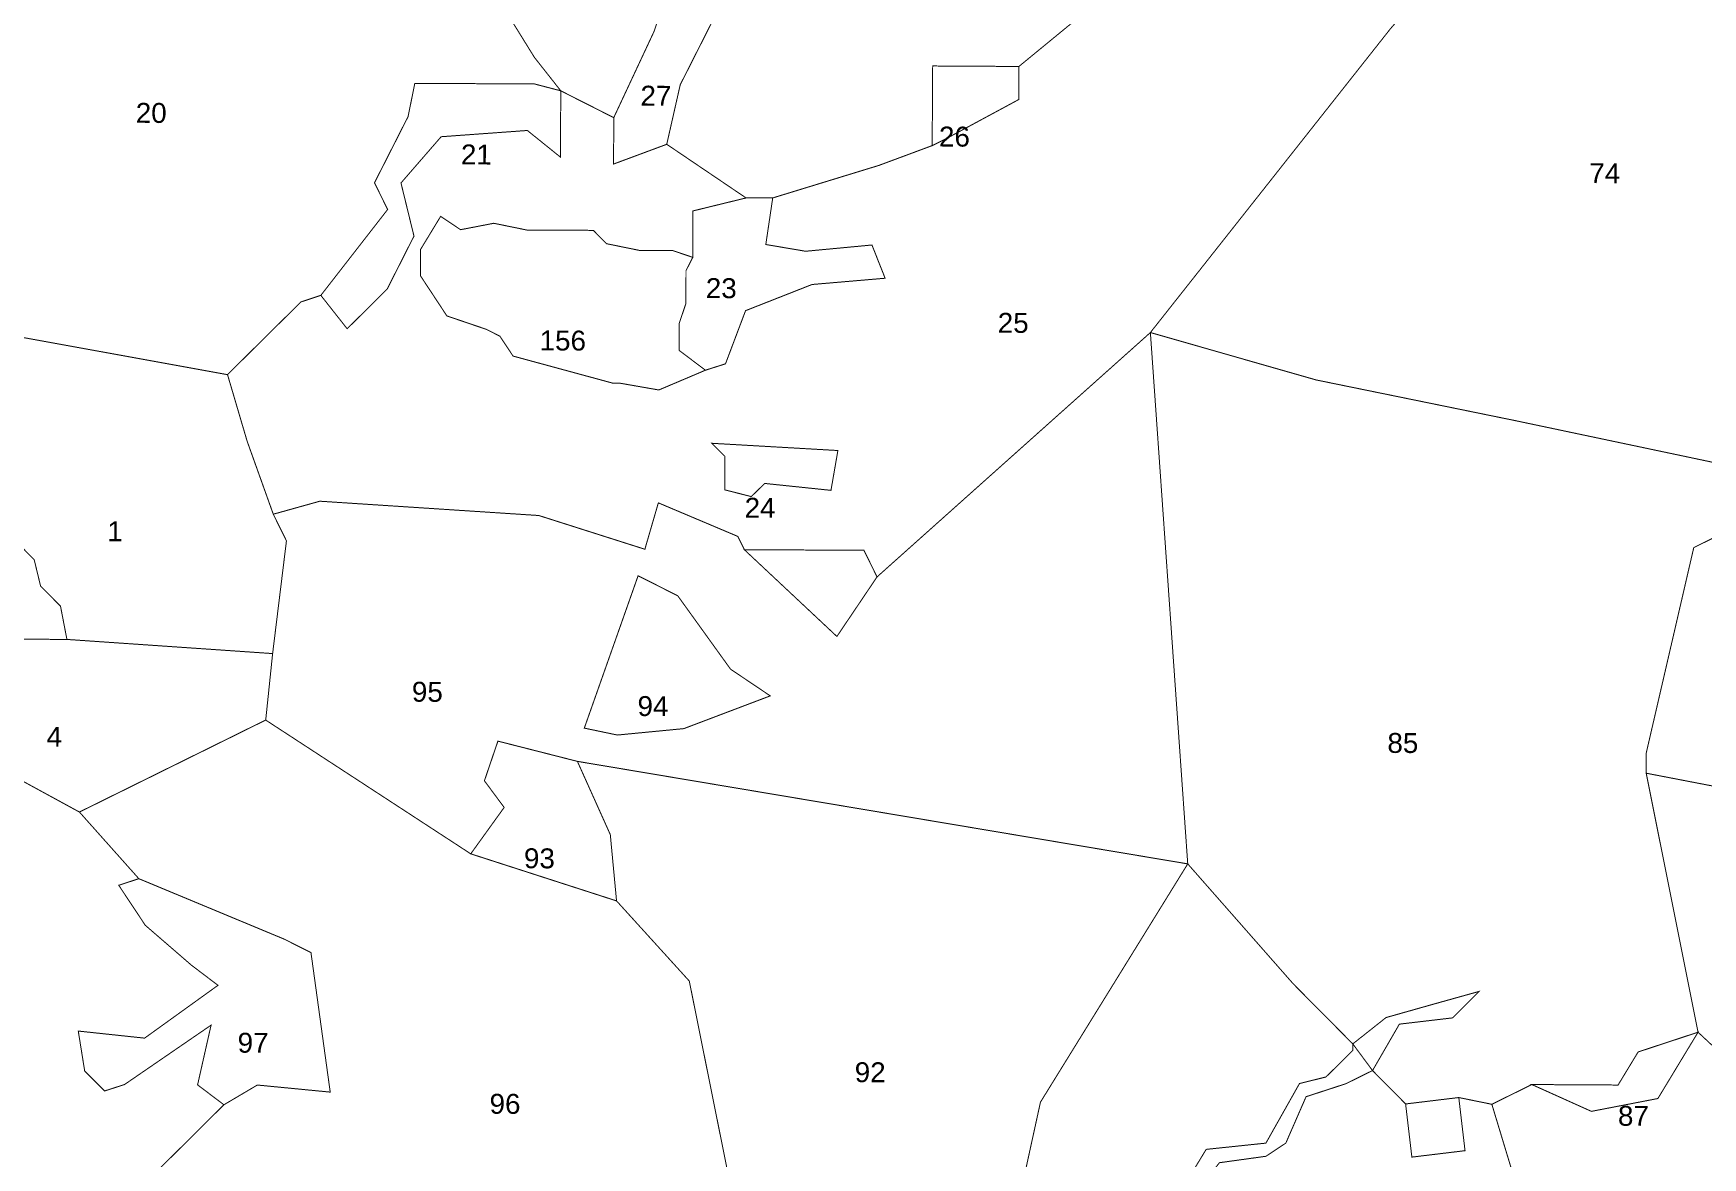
# Model space of a CAD drawing. Header units: metres. Extents: x 318080 to 326887, y 1838772 to 1852662.
# Drawn here: x 324236 to 325251, y 1850601 to 1851284 of the extents above; entities that cross this region are included whole.
import ezdxf

# ---------------------------------------------------------------- set-up
doc = ezdxf.new("R2010")
doc.units = ezdxf.units.M
doc.header["$MEASUREMENT"] = 0
doc.layers.add('SURVEY NO.', color=7, linetype='Continuous')
doc.layers.add('SURVEY PLOT BOUNDARY', color=35, linetype='Continuous')
doc.styles.add('PDF Arial', font='arial.ttf')

# ---------------------------------------------------------------- blocks, each defined once
blk = doc.blocks.new('22')
at = {"layer": 'SURVEY PLOT BOUNDARY', "lineweight": 18, "const_width": 0.605}
for points in [[(324977.1, 1851380.3), (324835.3, 1851263.9), (324782.9, 1851264.2), (324782.6, 1851215.8), (324750.3, 1851203.8), (324685.7, 1851184), (324669.5, 1851184), (324621.3, 1851216.6), (324629.5, 1851252.8), (324662.1, 1851317.2)], [(324613.6, 1851285.2), (324589.1, 1851232.8), (324556.9, 1851249.1), (324540.9, 1851269.4), (324500.8, 1851334.1)], [(324500.8, 1851334.1), (324540.9, 1851269.4), (324556.9, 1851249.1), (324540.8, 1851253.3), (324468.2, 1851253.6), (324464.1, 1851233.4), (324443.7, 1851193.2), (324451.7, 1851177), (324411.1, 1851124.8), (324399, 1851120.8), (324370.6, 1851092.7), (324354.4, 1851076.6), (324217.4, 1851101.5)], [(325061.3, 1851287.1), (324915.2, 1851102.2), (324749.1, 1850953.7), (324741.1, 1850969.9), (324668.5, 1850970.2), (324664.5, 1850978.3), (324616.2, 1850998.7), (324608, 1850970.5), (324543.6, 1850991), (324410.5, 1850999.7), (324382.2, 1850991.8), (324366.3, 1851036.2), (324354.4, 1851076.6), (324370.6, 1851092.7), (324399, 1851120.8), (324411.1, 1851124.8), (324427.1, 1851104.5), (324451.4, 1851128.6), (324467.7, 1851160.8), (324459.8, 1851193.1), (324484.2, 1851221.2), (324536.6, 1851225), (324556.7, 1851208.8), (324556.9, 1851249.1), (324589.1, 1851232.8), (324589, 1851204.6), (324621.3, 1851216.6), (324669.5, 1851184), (324637.2, 1851176.1), (324637.1, 1851147.9), (324625, 1851152), (324621, 1851152), (324608.9, 1851152.1), (324604.8, 1851152.1), (324584.7, 1851156.2), (324576.7, 1851164.3), (324536.3, 1851164.5), (324516.2, 1851168.6), (324496, 1851164.7), (324483.9, 1851172.8), (324471.7, 1851152.7), (324471.7, 1851136.6), (324487.7, 1851112.3), (324511.8, 1851104.1), (324519.9, 1851100), (324527.9, 1851087.9), (324588.3, 1851071.5), (324592.4, 1851071.5), (324616.5, 1851067.3), (324644.8, 1851079.3), (324657, 1851083.2), (324669.2, 1851115.5), (324709.6, 1851131.4), (324754, 1851135.2), (324746, 1851155.4), (324705.7, 1851151.6), (324681.5, 1851155.7), (324685.7, 1851184), (324750.3, 1851203.8), (324782.6, 1851215.8), (324790.7, 1851219.8), (324835.2, 1851243.8), (324835.3, 1851263.9), (324977.1, 1851380.3)], [(325300.2, 1850628.3), (325248, 1850677), (325216.5, 1850834.4), (325280.9, 1850822)], [(324311.7, 1850592.7), (324352.2, 1850632.9), (324372.5, 1850644.9), (324416.8, 1850640.6), (324405.1, 1850725.4), (324389, 1850733.5), (324300.5, 1850770.3), (324264.4, 1850810.8), (324377.6, 1850866.7), (324502.2, 1850785.4), (324590.8, 1850756.8), (324635, 1850708.1), (324662.6, 1850570.8)], [(324212.1, 1850839.3), (324264.4, 1850810.8), (324300.5, 1850770.3), (324288.3, 1850766.3), (324304.4, 1850742), (324332.5, 1850717.7), (324348.6, 1850705.5), (324304, 1850673.4), (324263.7, 1850677.7), (324267.6, 1850653.4), (324279.7, 1850641.3), (324291.8, 1850645.2), (324344.4, 1850681.3), (324336.2, 1850645), (324352.2, 1850632.9), (324311.7, 1850592.7), (324299.6, 1850584.7), (324299.6, 1850588.7), (324295.6, 1850588.7), (324291.5, 1850592.8), (324279.4, 1850592.9), (324247, 1850548.6), (324238.9, 1850540.6), (324230.7, 1850528.5)], [(324957.2, 1850597.7), (324985.4, 1850601.6), (324997.5, 1850609.6), (325009.8, 1850637.8), (325034, 1850645.7), (325050.2, 1850653.7), (325070.3, 1850633.4), (325074.1, 1850601.1), (325106.4, 1850605), (325102.6, 1850637.3), (325122.7, 1850633.2), (325154.5, 1850528.1)]]:
    blk.add_lwpolyline(points, dxfattribs=at)
for points in [[(325324.5, 1851495.6), (325320.3, 1851455.3), (325316.1, 1851423), (325307.5, 1851322.2), (325395.7, 1851208.8), (325387.3, 1851132.2), (325273.8, 1851019.8), (325136.8, 1851048.7), (325015.9, 1851073.4), (324915.2, 1851102.2), (325061.3, 1851287.1), (325146.5, 1851383.5), (325227.6, 1851475.9), (325264, 1851499.9)], [(324621.3, 1851216.6), (324589, 1851204.6), (324589.1, 1851232.8), (324613.6, 1851285.2), (324629.9, 1851333.5), (324658.2, 1851333.4), (324662.1, 1851317.2), (324629.5, 1851252.8)], [(324835.3, 1851263.9), (324835.2, 1851243.8), (324790.7, 1851219.8), (324782.6, 1851215.8), (324782.9, 1851264.2)], [(324556.9, 1851249.1), (324556.7, 1851208.8), (324536.6, 1851225), (324484.2, 1851221.2), (324459.8, 1851193.1), (324467.7, 1851160.8), (324451.4, 1851128.6), (324427.1, 1851104.5), (324411.1, 1851124.8), (324451.7, 1851177), (324443.7, 1851193.2), (324464.1, 1851233.4), (324468.2, 1851253.6), (324540.8, 1851253.3)], [(324685.7, 1851184), (324681.5, 1851155.7), (324705.7, 1851151.6), (324746, 1851155.4), (324754, 1851135.2), (324709.6, 1851131.4), (324669.2, 1851115.5), (324657, 1851083.2), (324644.8, 1851079.3), (324628.8, 1851091.4), (324628.8, 1851103.6), (324628.8, 1851107.6), (324632.9, 1851119.7), (324633, 1851135.8), (324633, 1851139.8), (324637.1, 1851147.9), (324637.2, 1851176.1), (324669.5, 1851184)], [(324608.9, 1851152.1), (324621, 1851152), (324625, 1851152), (324637.1, 1851147.9), (324633, 1851139.8), (324633, 1851135.8), (324632.9, 1851119.7), (324628.8, 1851107.6), (324628.8, 1851103.6), (324628.8, 1851091.4), (324644.8, 1851079.3), (324616.5, 1851067.3), (324592.4, 1851071.5), (324588.3, 1851071.5), (324527.9, 1851087.9), (324519.9, 1851100), (324511.8, 1851104.1), (324487.7, 1851112.3), (324471.7, 1851136.6), (324471.7, 1851152.7), (324483.9, 1851172.8), (324496, 1851164.7), (324516.2, 1851168.6), (324536.3, 1851164.5), (324576.7, 1851164.3), (324584.7, 1851156.2), (324604.8, 1851152.1)], [(324354.4, 1851076.6), (324366.3, 1851036.2), (324382.2, 1850991.8), (324390.2, 1850975.6), (324381.8, 1850907.1), (324256.8, 1850915.7), (324252.9, 1850935.9), (324240.8, 1850948.1), (324236.9, 1850964.2), (324224.8, 1850976.4), (324208.7, 1850988.6), (324140.1, 1850980.8), (324124, 1850989), (324128.3, 1851045.4), (324128.4, 1851061.6), (324152.9, 1851113.9), (324217.4, 1851101.5)], [(324937.9, 1850779.3), (324567, 1850841.6), (324518.7, 1850853.9), (324510.5, 1850829.8), (324522.5, 1850813.6), (324502.2, 1850785.4), (324377.6, 1850866.7), (324381.8, 1850907.1), (324390.2, 1850975.6), (324382.2, 1850991.8), (324410.5, 1850999.7), (324543.6, 1850991), (324608, 1850970.5), (324616.2, 1850998.7), (324664.5, 1850978.3), (324668.5, 1850970.2), (324724.7, 1850917.5), (324749.1, 1850953.7), (324915.2, 1851102.2)], [(325216.5, 1850834.4), (325248, 1850677), (325211.6, 1850665), (325199.4, 1850644.9), (325147, 1850645.2), (325122.7, 1850633.2), (325102.6, 1850637.3), (325070.3, 1850633.4), (325050.2, 1850653.7), (325066.5, 1850681.9), (325098.8, 1850685.7), (325115, 1850701.8), (325086.7, 1850693.9), (325058.4, 1850685.9), (325038.2, 1850669.9), (325002, 1850706.4), (324937.9, 1850779.3), (324915.2, 1851102.2), (325015.9, 1851073.4), (325136.8, 1851048.7), (325273.8, 1851019.8), (325261.5, 1850979.5), (325245.4, 1850971.5), (325216.5, 1850846.6)], [(324648.7, 1851034.9), (324725.3, 1851030.5), (324721.1, 1851006.3), (324680.8, 1851010.5), (324672.7, 1851002.5), (324656.6, 1851006.6), (324656.7, 1851026.8)], [(324656.6, 1851006.6), (324672.7, 1851002.5), (324680.8, 1851010.5), (324721.1, 1851006.3), (324725.3, 1851030.5), (324648.7, 1851034.9), (324656.7, 1851026.8)], [(324256.8, 1850915.7), (324168.1, 1850916.2), (324095.5, 1850928.6), (324047.1, 1850936.9), (324023, 1850941.1), (324051.3, 1850953), (324047.4, 1850985.3), (324103.8, 1850977), (324140.1, 1850980.8), (324208.7, 1850988.6), (324224.8, 1850976.4), (324236.9, 1850964.2), (324240.8, 1850948.1), (324252.9, 1850935.9)], [(324377.6, 1850866.7), (324264.4, 1850810.8), (324212.1, 1850839.3), (324208, 1850843.3), (324159.6, 1850843.6), (324099.4, 1850896.3), (324038.9, 1850900.6), (324006.7, 1850908.9), (323982.5, 1850913), (323966.4, 1850929.2), (323926.1, 1850933.5), (323938.4, 1850977.8), (323962.6, 1850965.6), (323994.8, 1850957.3), (324023, 1850941.1), (324047.1, 1850936.9), (324095.5, 1850928.6), (324168.1, 1850916.2), (324256.8, 1850915.7), (324381.8, 1850907.1)], [(325341.8, 1850898.4), (325329.7, 1850886.4), (325280.9, 1850822), (325216.5, 1850834.4), (325216.5, 1850846.6), (325245.4, 1850971.5), (325261.5, 1850979.5), (325326, 1850959), (325333.8, 1850910.5)], [(324749.1, 1850953.7), (324724.7, 1850917.5), (324668.5, 1850970.2), (324741.1, 1850969.9)], [(324603.9, 1850954.4), (324628, 1850942.2), (324660.1, 1850897.6), (324684.2, 1850881.4), (324631.7, 1850861.5), (324591.3, 1850857.6), (324571.2, 1850861.8)], [(324603.9, 1850954.4), (324571.2, 1850861.8), (324591.3, 1850857.6), (324631.7, 1850861.5), (324684.2, 1850881.4), (324660.1, 1850897.6), (324628, 1850942.2)], [(324567, 1850841.6), (324587, 1850797.1), (324590.8, 1850756.8), (324502.2, 1850785.4), (324522.5, 1850813.6), (324510.5, 1850829.8), (324518.7, 1850853.9)], [(324746.7, 1850461.5), (324734.6, 1850453.5), (324730.6, 1850453.5), (324730.6, 1850457.5), (324730.6, 1850461.6), (324726.6, 1850465.6), (324722.6, 1850473.7), (324714.6, 1850481.8), (324674.4, 1850518.3), (324662.6, 1850570.8), (324635, 1850708.1), (324590.8, 1850756.8), (324587, 1850797.1), (324567, 1850841.6), (324937.9, 1850779.3), (324848.4, 1850634.5), (324823.7, 1850521.7)], [(325038.2, 1850669.9), (325038.2, 1850665.9), (325021.9, 1850649.8), (325005.8, 1850645.8), (324985.4, 1850609.6), (324949.1, 1850605.8), (324936.9, 1850585.7), (324920.8, 1850581.7), (324888.4, 1850557.7), (324823.7, 1850521.7), (324848.4, 1850634.5), (324937.9, 1850779.3), (325002, 1850706.4)], [(324352.2, 1850632.9), (324336.2, 1850645), (324344.4, 1850681.3), (324291.8, 1850645.2), (324279.7, 1850641.3), (324267.6, 1850653.4), (324263.7, 1850677.7), (324304, 1850673.4), (324348.6, 1850705.5), (324332.5, 1850717.7), (324304.4, 1850742), (324288.3, 1850766.3), (324300.5, 1850770.3), (324389, 1850733.5), (324405.1, 1850725.4), (324416.8, 1850640.6), (324372.5, 1850644.9)], [(325050.2, 1850653.7), (325038.2, 1850669.9), (325058.4, 1850685.9), (325086.7, 1850693.9), (325115, 1850701.8), (325098.8, 1850685.7), (325066.5, 1850681.9)], [(325050.2, 1850653.7), (325034, 1850645.7), (325009.8, 1850637.8), (324997.5, 1850609.6), (324985.4, 1850601.6), (324957.2, 1850597.7), (324940.9, 1850577.6), (324912.6, 1850565.6), (324835.7, 1850513.5), (324831.7, 1850517.6), (324750.7, 1850453.4), (324738.6, 1850445.4), (324734.6, 1850453.5), (324746.7, 1850461.5), (324823.7, 1850521.7), (324888.4, 1850557.7), (324920.8, 1850581.7), (324936.9, 1850585.7), (324949.1, 1850605.8), (324985.4, 1850609.6), (325005.8, 1850645.8), (325021.9, 1850649.8), (325038.2, 1850665.9), (325038.2, 1850669.9)], [(325300.2, 1850628.3), (325348.3, 1850571.6), (325460.6, 1850446), (325476.7, 1850429.8), (325436.2, 1850397.7), (325359.2, 1850317.4), (325265.9, 1850212.9), (325241.6, 1850196.9), (325177.2, 1850217.4), (325173.1, 1850217.4), (325153, 1850221.5), (325149, 1850221.5), (325120.7, 1850225.7), (325116.7, 1850225.7), (325080.4, 1850234), (325003.8, 1850238.4), (325003.8, 1850242.4), (325040.5, 1850306.8), (325154.5, 1850528.1), (325122.7, 1850633.2), (325147, 1850645.2), (325183.2, 1850628.9), (325223.6, 1850636.7), (325248, 1850677)], [(325248, 1850677), (325223.6, 1850636.7), (325183.2, 1850628.9), (325147, 1850645.2), (325199.4, 1850644.9), (325211.6, 1850665)], [(325070.3, 1850633.4), (325102.6, 1850637.3), (325106.4, 1850605), (325074.1, 1850601.1)]]:
    blk.add_lwpolyline(points, close=True, dxfattribs=at)
at = {"layer": 'SURVEY NO.', "char_height": 12.1, "attachment_point": 7, "rotation": 359.7242, "style": 'PDF Arial'}
for s, insert in [('27', (324605.3, 1851240.1)), ('20', (324298.6, 1851229.5)), ('26', (324786.7, 1851215.1)), ('21', (324496.2, 1851204.4)), ('74', (325181.9, 1851193)), ('23', (324645, 1851123)), ('25', (324822.4, 1851101.9)), ('156', (324544, 1851091.2)), ('24', (324668.6, 1850989.7)), ('1', (324281.3, 1850975.4)), ('95', (324466.4, 1850877.7)), ('94', (324603.5, 1850869)), ('4', (324244.4, 1850850.5)), ('85', (325059.2, 1850846.6)), ('93', (324534.5, 1850776.5)), ('97', (324360.5, 1850664.4)), ('92', (324735.5, 1850646.5)), ('96', (324513.6, 1850627.3)), ('87', (325199.3, 1850620))]:
    blk.add_mtext(s, dxfattribs=dict(at, insert=insert))

msp = doc.modelspace()

# ---------------------------------------------------------------- block references
msp.add_blockref('22', (0, 0))

doc.saveas('drawing.dxf')
